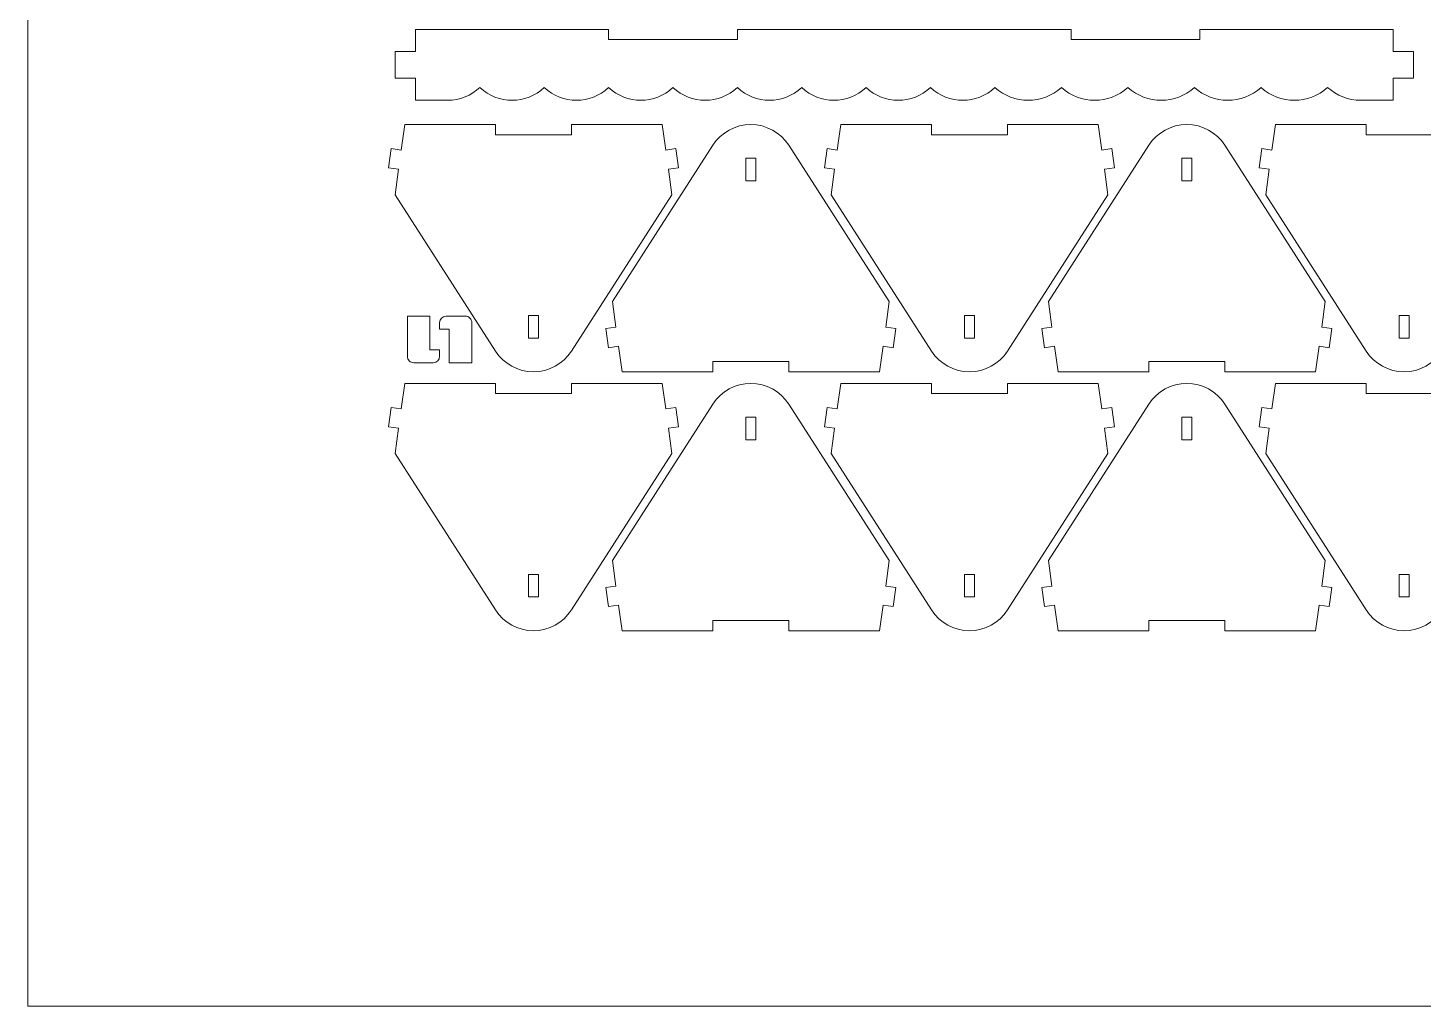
# Model space of a CAD drawing. Header units: millimetres. Extents: x -970 to 970, y -600 to 600.
# Drawn here: x -969.7 to -536.3, y -599.7 to -295.8 of the extents above; entities that cross this region are included whole.
import ezdxf

# ---------------------------------------------------------------- set-up
doc = ezdxf.new("R2010")
doc.units = ezdxf.units.MM
doc.header["$MEASUREMENT"] = 0
doc.layers.add('Camada 1', color=7, linetype='Continuous')

msp = doc.modelspace()

# ---------------------------------------------------------------- linework, layer by layer
at = {"layer": 'Camada 1', "color": 142, "lineweight": 20}
msp.add_lwpolyline([(-969.7314, -599.6855), (-51.9448, -599.6855), (-51.9448, 490.8211), (-969.7314, 490.8211), (-969.7314, -599.6855)], close=True, dxfattribs=at)
at = {"layer": 'Camada 1', "color": 250, "lineweight": 20}
msp.add_open_spline([(-749.3187, -296.2612), (-749.3187, -296.2612), (-749.3187, -299.4362), (-749.3187, -299.4362), (-749.3187, -299.4362), (-749.3187, -299.4362), (-789.3187, -299.4362), (-789.3187, -299.4362), (-789.3187, -299.4362), (-789.3187, -299.4362), (-789.3187, -296.2612), (-789.3187, -296.2612), (-789.3187, -296.2612), (-789.3187, -296.2612), (-849.3186, -296.2612), (-849.3186, -296.2612), (-849.3186, -296.2612), (-849.3186, -296.2612), (-849.3186, -303.1203), (-849.3186, -303.1203), (-849.3186, -303.1203), (-849.3186, -303.1203), (-855.6686, -303.1203), (-855.6686, -303.1203), (-855.6686, -303.1203), (-855.6686, -303.1203), (-855.6686, -311.4021), (-855.6686, -311.4021), (-855.6686, -311.4021), (-855.6686, -311.4021), (-849.3186, -311.4021), (-849.3186, -311.4021), (-849.3186, -311.4021), (-849.3186, -311.4021), (-849.3186, -318.2612), (-849.3186, -318.2612), (-849.3186, -318.2612), (-849.3186, -318.2612), (-839.3186, -318.2612), (-839.3186, -318.2612), (-839.3186, -318.2612), (-835.5953, -318.2612), (-832.0148, -316.829), (-829.3186, -314.2612), (-829.3186, -314.2612), (-823.7186, -319.5945), (-814.9186, -319.5945), (-809.3186, -314.2612), (-809.3186, -314.2612), (-803.7186, -319.5945), (-794.9187, -319.5945), (-789.3187, -314.2612), (-789.3187, -314.2612), (-783.7187, -319.5945), (-774.9187, -319.5945), (-769.3187, -314.2612), (-769.3187, -314.2612), (-763.7187, -319.5945), (-754.9187, -319.5945), (-749.3187, -314.2612), (-749.3187, -314.2612), (-743.7187, -319.5945), (-734.9187, -319.5945), (-729.3187, -314.2612), (-729.3187, -314.2612), (-723.7187, -319.5945), (-714.9187, -319.5945), (-709.3187, -314.2612), (-709.3187, -314.2612), (-703.7187, -319.5945), (-694.9188, -319.5945), (-689.3188, -314.2612), (-689.3188, -314.2612), (-683.7188, -319.5945), (-674.9188, -319.5945), (-669.3188, -314.2612), (-669.3188, -314.2612), (-663.4605, -319.5945), (-654.5061, -319.5945), (-648.6479, -314.2612), (-648.6479, -314.2612), (-642.7896, -319.5945), (-633.8352, -319.5945), (-627.977, -314.2612), (-627.977, -314.2612), (-622.1187, -319.5945), (-613.1643, -319.5945), (-607.3061, -314.2612), (-607.3061, -314.2612), (-601.4478, -319.5945), (-592.4935, -319.5945), (-586.6353, -314.2612), (-586.6353, -314.2612), (-580.777, -319.5945), (-571.8226, -319.5945), (-565.9644, -314.2612), (-565.9644, -314.2612), (-563.1374, -316.8349), (-559.4519, -318.2612), (-555.6289, -318.2612), (-555.6289, -318.2612), (-555.6289, -318.2612), (-545.6289, -318.2612), (-545.6289, -318.2612), (-545.6289, -318.2612), (-545.6289, -318.2612), (-545.6289, -311.4021), (-545.6289, -311.4021), (-545.6289, -311.4021), (-545.6289, -311.4021), (-539.2789, -311.4021), (-539.2789, -311.4021), (-539.2789, -311.4021), (-539.2789, -311.4021), (-539.2789, -303.1203), (-539.2789, -303.1203), (-539.2789, -303.1203), (-539.2789, -303.1203), (-545.6289, -303.1203), (-545.6289, -303.1203), (-545.6289, -303.1203), (-545.6289, -303.1203), (-545.6289, -296.2612), (-545.6289, -296.2612), (-545.6289, -296.2612), (-545.6289, -296.2612), (-605.6288, -296.2612), (-605.6288, -296.2612), (-605.6288, -296.2612), (-605.6288, -296.2612), (-605.6288, -299.4362), (-605.6288, -299.4362), (-605.6288, -299.4362), (-605.6288, -299.4362), (-645.6288, -299.4362), (-645.6288, -299.4362), (-645.6288, -299.4362), (-645.6288, -299.4362), (-645.6288, -296.2612), (-645.6288, -296.2612), (-645.6288, -296.2612), (-645.6288, -296.2612), (-749.3187, -296.2612), (-749.3187, -296.2612)], degree=3, knots=[0, 0, 0, 0, 0.02702703, 0.02702703, 0.02702703, 0.02702703, 0.05405405, 0.05405405, 0.05405405, 0.05405405, 0.08108108, 0.08108108, 0.08108108, 0.08108108, 0.10810811, 0.10810811, 0.10810811, 0.10810811, 0.13513514, 0.13513514, 0.13513514, 0.13513514, 0.16216216, 0.16216216, 0.16216216, 0.16216216, 0.18918919, 0.18918919, 0.18918919, 0.18918919, 0.21621622, 0.21621622, 0.21621622, 0.21621622, 0.24324324, 0.24324324, 0.24324324, 0.24324324, 0.27027027, 0.27027027, 0.27027027, 0.27027027, 0.2972973, 0.2972973, 0.2972973, 0.2972973, 0.32432432, 0.32432432, 0.32432432, 0.32432432, 0.35135135, 0.35135135, 0.35135135, 0.35135135, 0.37837838, 0.37837838, 0.37837838, 0.37837838, 0.40540541, 0.40540541, 0.40540541, 0.40540541, 0.43243243, 0.43243243, 0.43243243, 0.43243243, 0.45945946, 0.45945946, 0.45945946, 0.45945946, 0.48648649, 0.48648649, 0.48648649, 0.48648649, 0.51351351, 0.51351351, 0.51351351, 0.51351351, 0.54054054, 0.54054054, 0.54054054, 0.54054054, 0.56756757, 0.56756757, 0.56756757, 0.56756757, 0.59459459, 0.59459459, 0.59459459, 0.59459459, 0.62162162, 0.62162162, 0.62162162, 0.62162162, 0.64864865, 0.64864865, 0.64864865, 0.64864865, 0.67567568, 0.67567568, 0.67567568, 0.67567568, 0.7027027, 0.7027027, 0.7027027, 0.7027027, 0.72972973, 0.72972973, 0.72972973, 0.72972973, 0.75675676, 0.75675676, 0.75675676, 0.75675676, 0.78378378, 0.78378378, 0.78378378, 0.78378378, 0.81081081, 0.81081081, 0.81081081, 0.81081081, 0.83783784, 0.83783784, 0.83783784, 0.83783784, 0.86486486, 0.86486486, 0.86486486, 0.86486486, 0.89189189, 0.89189189, 0.89189189, 0.89189189, 0.91891892, 0.91891892, 0.91891892, 0.91891892, 0.94594595, 0.94594595, 0.94594595, 0.94594595, 1, 1, 1, 1], dxfattribs=at)
at = {"layer": 'Camada 1', "color": 250, "lineweight": 9}
for points, knots in [([(-800.89, -396.1952), (-800.89, -396.1952), (-769.6687, -347.5976), (-769.6687, -347.5976), (-769.6687, -347.5976), (-769.6687, -347.5976), (-770.7596, -339.6723), (-770.7596, -339.6723), (-770.7596, -339.6723), (-770.7596, -339.6723), (-767.6143, -339.2394), (-767.6143, -339.2394), (-767.6143, -339.2394), (-767.6143, -339.2394), (-768.4324, -333.2954), (-768.4324, -333.2954), (-768.4324, -333.2954), (-768.4324, -333.2954), (-771.5778, -333.7284), (-771.5778, -333.7284), (-771.5778, -333.7284), (-771.5778, -333.7284), (-772.6687, -325.8031), (-772.6687, -325.8031), (-772.6687, -325.8031), (-772.6687, -325.8031), (-800.89, -325.8031), (-800.89, -325.8031), (-800.89, -325.8031), (-800.89, -325.8031), (-800.89, -328.9781), (-800.89, -328.9781), (-800.89, -328.9781), (-800.89, -328.9781), (-824.4473, -328.9781), (-824.4473, -328.9781), (-824.4473, -328.9781), (-824.4473, -328.9781), (-824.4473, -325.8031), (-824.4473, -325.8031), (-824.4473, -325.8031), (-824.4473, -325.8031), (-852.6686, -325.8031), (-852.6686, -325.8031), (-852.6686, -325.8031), (-852.6686, -325.8031), (-853.7595, -333.7284), (-853.7595, -333.7284), (-853.7595, -333.7284), (-853.7595, -333.7284), (-856.9049, -333.2954), (-856.9049, -333.2954), (-856.9049, -333.2954), (-856.9049, -333.2954), (-857.723, -339.2394), (-857.723, -339.2394), (-857.723, -339.2394), (-857.723, -339.2394), (-854.5777, -339.6723), (-854.5777, -339.6723), (-854.5777, -339.6723), (-854.5777, -339.6723), (-855.6686, -347.5976), (-855.6686, -347.5976), (-855.6686, -347.5976), (-855.6686, -347.5976), (-824.4473, -396.1952), (-824.4473, -396.1952), (-824.4473, -396.1952), (-821.8717, -400.2042), (-817.4338, -402.628), (-812.6686, -402.628), (-812.6686, -402.628), (-807.9036, -402.628), (-803.4657, -400.2043), (-800.89, -396.1952)], [0, 0, 0, 0, 0.05, 0.05, 0.05, 0.05, 0.1, 0.1, 0.1, 0.1, 0.15, 0.15, 0.15, 0.15, 0.2, 0.2, 0.2, 0.2, 0.25, 0.25, 0.25, 0.25, 0.3, 0.3, 0.3, 0.3, 0.35, 0.35, 0.35, 0.35, 0.4, 0.4, 0.4, 0.4, 0.45, 0.45, 0.45, 0.45, 0.5, 0.5, 0.5, 0.5, 0.55, 0.55, 0.55, 0.55, 0.6, 0.6, 0.6, 0.6, 0.65, 0.65, 0.65, 0.65, 0.7, 0.7, 0.7, 0.7, 0.75, 0.75, 0.75, 0.75, 0.8, 0.8, 0.8, 0.8, 0.85, 0.85, 0.85, 0.85, 0.9, 0.9, 0.9, 0.9, 1, 1, 1, 1]), ([(-733.3733, -332.2359), (-733.3733, -332.2359), (-702.152, -380.8335), (-702.152, -380.8335), (-702.152, -380.8335), (-702.152, -380.8335), (-703.2429, -388.7588), (-703.2429, -388.7588), (-703.2429, -388.7588), (-703.2429, -388.7588), (-700.0976, -389.1917), (-700.0976, -389.1917), (-700.0976, -389.1917), (-700.0976, -389.1917), (-700.9157, -395.1357), (-700.9157, -395.1357), (-700.9157, -395.1357), (-700.9157, -395.1357), (-704.0611, -394.7027), (-704.0611, -394.7027), (-704.0611, -394.7027), (-704.0611, -394.7027), (-705.152, -402.628), (-705.152, -402.628), (-705.152, -402.628), (-705.152, -402.628), (-733.3733, -402.628), (-733.3733, -402.628), (-733.3733, -402.628), (-733.3733, -402.628), (-733.3733, -399.453), (-733.3733, -399.453), (-733.3733, -399.453), (-733.3733, -399.453), (-756.9306, -399.453), (-756.9306, -399.453), (-756.9306, -399.453), (-756.9306, -399.453), (-756.9306, -402.628), (-756.9306, -402.628), (-756.9306, -402.628), (-756.9306, -402.628), (-785.1519, -402.628), (-785.1519, -402.628), (-785.1519, -402.628), (-785.1519, -402.628), (-786.2428, -394.7027), (-786.2428, -394.7027), (-786.2428, -394.7027), (-786.2428, -394.7027), (-789.3882, -395.1357), (-789.3882, -395.1357), (-789.3882, -395.1357), (-789.3882, -395.1357), (-790.2063, -389.1917), (-790.2063, -389.1917), (-790.2063, -389.1917), (-790.2063, -389.1917), (-787.061, -388.7588), (-787.061, -388.7588), (-787.061, -388.7588), (-787.061, -388.7588), (-788.1519, -380.8335), (-788.1519, -380.8335), (-788.1519, -380.8335), (-788.1519, -380.8335), (-756.9306, -332.2359), (-756.9306, -332.2359), (-756.9306, -332.2359), (-754.355, -328.2269), (-749.9171, -325.8031), (-745.1519, -325.8031), (-745.1519, -325.8031), (-740.3869, -325.8031), (-735.949, -328.2268), (-733.3733, -332.2359)], [0, 0, 0, 0, 0.05, 0.05, 0.05, 0.05, 0.1, 0.1, 0.1, 0.1, 0.15, 0.15, 0.15, 0.15, 0.2, 0.2, 0.2, 0.2, 0.25, 0.25, 0.25, 0.25, 0.3, 0.3, 0.3, 0.3, 0.35, 0.35, 0.35, 0.35, 0.4, 0.4, 0.4, 0.4, 0.45, 0.45, 0.45, 0.45, 0.5, 0.5, 0.5, 0.5, 0.55, 0.55, 0.55, 0.55, 0.6, 0.6, 0.6, 0.6, 0.65, 0.65, 0.65, 0.65, 0.7, 0.7, 0.7, 0.7, 0.75, 0.75, 0.75, 0.75, 0.8, 0.8, 0.8, 0.8, 0.85, 0.85, 0.85, 0.85, 0.9, 0.9, 0.9, 0.9, 1, 1, 1, 1]), ([(-665.4233, -396.1952), (-665.4233, -396.1952), (-634.202, -347.5976), (-634.202, -347.5976), (-634.202, -347.5976), (-634.202, -347.5976), (-635.2929, -339.6723), (-635.2929, -339.6723), (-635.2929, -339.6723), (-635.2929, -339.6723), (-632.1476, -339.2394), (-632.1476, -339.2394), (-632.1476, -339.2394), (-632.1476, -339.2394), (-632.9657, -333.2954), (-632.9657, -333.2954), (-632.9657, -333.2954), (-632.9657, -333.2954), (-636.1111, -333.7284), (-636.1111, -333.7284), (-636.1111, -333.7284), (-636.1111, -333.7284), (-637.202, -325.8031), (-637.202, -325.8031), (-637.202, -325.8031), (-637.202, -325.8031), (-665.4233, -325.8031), (-665.4233, -325.8031), (-665.4233, -325.8031), (-665.4233, -325.8031), (-665.4233, -328.9781), (-665.4233, -328.9781), (-665.4233, -328.9781), (-665.4233, -328.9781), (-688.9806, -328.9781), (-688.9806, -328.9781), (-688.9806, -328.9781), (-688.9806, -328.9781), (-688.9806, -325.8031), (-688.9806, -325.8031), (-688.9806, -325.8031), (-688.9806, -325.8031), (-717.2019, -325.8031), (-717.2019, -325.8031), (-717.2019, -325.8031), (-717.2019, -325.8031), (-718.2928, -333.7284), (-718.2928, -333.7284), (-718.2928, -333.7284), (-718.2928, -333.7284), (-721.4382, -333.2954), (-721.4382, -333.2954), (-721.4382, -333.2954), (-721.4382, -333.2954), (-722.2563, -339.2394), (-722.2563, -339.2394), (-722.2563, -339.2394), (-722.2563, -339.2394), (-719.111, -339.6723), (-719.111, -339.6723), (-719.111, -339.6723), (-719.111, -339.6723), (-720.2019, -347.5976), (-720.2019, -347.5976), (-720.2019, -347.5976), (-720.2019, -347.5976), (-688.9806, -396.1952), (-688.9806, -396.1952), (-688.9806, -396.1952), (-686.405, -400.2042), (-681.9671, -402.628), (-677.2019, -402.628), (-677.2019, -402.628), (-672.4369, -402.628), (-667.999, -400.2043), (-665.4233, -396.1952)], [0, 0, 0, 0, 0.05, 0.05, 0.05, 0.05, 0.1, 0.1, 0.1, 0.1, 0.15, 0.15, 0.15, 0.15, 0.2, 0.2, 0.2, 0.2, 0.25, 0.25, 0.25, 0.25, 0.3, 0.3, 0.3, 0.3, 0.35, 0.35, 0.35, 0.35, 0.4, 0.4, 0.4, 0.4, 0.45, 0.45, 0.45, 0.45, 0.5, 0.5, 0.5, 0.5, 0.55, 0.55, 0.55, 0.55, 0.6, 0.6, 0.6, 0.6, 0.65, 0.65, 0.65, 0.65, 0.7, 0.7, 0.7, 0.7, 0.75, 0.75, 0.75, 0.75, 0.8, 0.8, 0.8, 0.8, 0.85, 0.85, 0.85, 0.85, 0.9, 0.9, 0.9, 0.9, 1, 1, 1, 1]), ([(-597.9066, -332.2359), (-597.9066, -332.2359), (-566.6853, -380.8335), (-566.6853, -380.8335), (-566.6853, -380.8335), (-566.6853, -380.8335), (-567.7762, -388.7588), (-567.7762, -388.7588), (-567.7762, -388.7588), (-567.7762, -388.7588), (-564.6309, -389.1917), (-564.6309, -389.1917), (-564.6309, -389.1917), (-564.6309, -389.1917), (-565.449, -395.1357), (-565.449, -395.1357), (-565.449, -395.1357), (-565.449, -395.1357), (-568.5944, -394.7027), (-568.5944, -394.7027), (-568.5944, -394.7027), (-568.5944, -394.7027), (-569.6853, -402.628), (-569.6853, -402.628), (-569.6853, -402.628), (-569.6853, -402.628), (-597.9066, -402.628), (-597.9066, -402.628), (-597.9066, -402.628), (-597.9066, -402.628), (-597.9066, -399.453), (-597.9066, -399.453), (-597.9066, -399.453), (-597.9066, -399.453), (-621.4639, -399.453), (-621.4639, -399.453), (-621.4639, -399.453), (-621.4639, -399.453), (-621.4639, -402.628), (-621.4639, -402.628), (-621.4639, -402.628), (-621.4639, -402.628), (-649.6852, -402.628), (-649.6852, -402.628), (-649.6852, -402.628), (-649.6852, -402.628), (-650.7761, -394.7027), (-650.7761, -394.7027), (-650.7761, -394.7027), (-650.7761, -394.7027), (-653.9215, -395.1357), (-653.9215, -395.1357), (-653.9215, -395.1357), (-653.9215, -395.1357), (-654.7396, -389.1917), (-654.7396, -389.1917), (-654.7396, -389.1917), (-654.7396, -389.1917), (-651.5943, -388.7588), (-651.5943, -388.7588), (-651.5943, -388.7588), (-651.5943, -388.7588), (-652.6852, -380.8335), (-652.6852, -380.8335), (-652.6852, -380.8335), (-652.6852, -380.8335), (-621.4639, -332.2359), (-621.4639, -332.2359), (-621.4639, -332.2359), (-618.8883, -328.2269), (-614.4504, -325.8031), (-609.6852, -325.8031), (-609.6852, -325.8031), (-604.9202, -325.8031), (-600.4823, -328.2268), (-597.9066, -332.2359)], [0, 0, 0, 0, 0.05, 0.05, 0.05, 0.05, 0.1, 0.1, 0.1, 0.1, 0.15, 0.15, 0.15, 0.15, 0.2, 0.2, 0.2, 0.2, 0.25, 0.25, 0.25, 0.25, 0.3, 0.3, 0.3, 0.3, 0.35, 0.35, 0.35, 0.35, 0.4, 0.4, 0.4, 0.4, 0.45, 0.45, 0.45, 0.45, 0.5, 0.5, 0.5, 0.5, 0.55, 0.55, 0.55, 0.55, 0.6, 0.6, 0.6, 0.6, 0.65, 0.65, 0.65, 0.65, 0.7, 0.7, 0.7, 0.7, 0.75, 0.75, 0.75, 0.75, 0.8, 0.8, 0.8, 0.8, 0.85, 0.85, 0.85, 0.85, 0.9, 0.9, 0.9, 0.9, 1, 1, 1, 1]), ([(-530.38, -396.1952), (-530.38, -396.1952), (-499.1587, -347.5976), (-499.1587, -347.5976), (-499.1587, -347.5976), (-499.1587, -347.5976), (-500.2496, -339.6723), (-500.2496, -339.6723), (-500.2496, -339.6723), (-500.2496, -339.6723), (-497.1043, -339.2394), (-497.1043, -339.2394), (-497.1043, -339.2394), (-497.1043, -339.2394), (-497.9224, -333.2954), (-497.9224, -333.2954), (-497.9224, -333.2954), (-497.9224, -333.2954), (-501.0678, -333.7284), (-501.0678, -333.7284), (-501.0678, -333.7284), (-501.0678, -333.7284), (-502.1587, -325.8031), (-502.1587, -325.8031), (-502.1587, -325.8031), (-502.1587, -325.8031), (-530.38, -325.8031), (-530.38, -325.8031), (-530.38, -325.8031), (-530.38, -325.8031), (-530.38, -328.9781), (-530.38, -328.9781), (-530.38, -328.9781), (-530.38, -328.9781), (-553.9373, -328.9781), (-553.9373, -328.9781), (-553.9373, -328.9781), (-553.9373, -328.9781), (-553.9373, -325.8031), (-553.9373, -325.8031), (-553.9373, -325.8031), (-553.9373, -325.8031), (-582.1586, -325.8031), (-582.1586, -325.8031), (-582.1586, -325.8031), (-582.1586, -325.8031), (-583.2495, -333.7284), (-583.2495, -333.7284), (-583.2495, -333.7284), (-583.2495, -333.7284), (-586.3949, -333.2954), (-586.3949, -333.2954), (-586.3949, -333.2954), (-586.3949, -333.2954), (-587.213, -339.2394), (-587.213, -339.2394), (-587.213, -339.2394), (-587.213, -339.2394), (-584.0677, -339.6723), (-584.0677, -339.6723), (-584.0677, -339.6723), (-584.0677, -339.6723), (-585.1586, -347.5976), (-585.1586, -347.5976), (-585.1586, -347.5976), (-585.1586, -347.5976), (-553.9373, -396.1952), (-553.9373, -396.1952), (-553.9373, -396.1952), (-551.3617, -400.2042), (-546.9238, -402.628), (-542.1586, -402.628), (-542.1586, -402.628), (-537.3936, -402.628), (-532.9557, -400.2043), (-530.38, -396.1952)], [0, 0, 0, 0, 0.05, 0.05, 0.05, 0.05, 0.1, 0.1, 0.1, 0.1, 0.15, 0.15, 0.15, 0.15, 0.2, 0.2, 0.2, 0.2, 0.25, 0.25, 0.25, 0.25, 0.3, 0.3, 0.3, 0.3, 0.35, 0.35, 0.35, 0.35, 0.4, 0.4, 0.4, 0.4, 0.45, 0.45, 0.45, 0.45, 0.5, 0.5, 0.5, 0.5, 0.55, 0.55, 0.55, 0.55, 0.6, 0.6, 0.6, 0.6, 0.65, 0.65, 0.65, 0.65, 0.7, 0.7, 0.7, 0.7, 0.75, 0.75, 0.75, 0.75, 0.8, 0.8, 0.8, 0.8, 0.85, 0.85, 0.85, 0.85, 0.9, 0.9, 0.9, 0.9, 1, 1, 1, 1]), ([(-746.7394, -343.3031), (-746.7394, -343.3031), (-743.5644, -343.3031), (-743.5644, -343.3031), (-743.5644, -343.3031), (-743.5644, -343.3031), (-743.5644, -336.3031), (-743.5644, -336.3031), (-743.5644, -336.3031), (-743.5644, -336.3031), (-746.7394, -336.3031), (-746.7394, -336.3031), (-746.7394, -336.3031), (-746.7394, -336.3031), (-746.7394, -343.3031), (-746.7394, -343.3031)], [0, 0, 0, 0, 0.2, 0.2, 0.2, 0.2, 0.4, 0.4, 0.4, 0.4, 0.6, 0.6, 0.6, 0.6, 1, 1, 1, 1]), ([(-611.2727, -343.3031), (-611.2727, -343.3031), (-608.0977, -343.3031), (-608.0977, -343.3031), (-608.0977, -343.3031), (-608.0977, -343.3031), (-608.0977, -336.3031), (-608.0977, -336.3031), (-608.0977, -336.3031), (-608.0977, -336.3031), (-611.2727, -336.3031), (-611.2727, -336.3031), (-611.2727, -336.3031), (-611.2727, -336.3031), (-611.2727, -343.3031), (-611.2727, -343.3031)], [0, 0, 0, 0, 0.2, 0.2, 0.2, 0.2, 0.4, 0.4, 0.4, 0.4, 0.6, 0.6, 0.6, 0.6, 1, 1, 1, 1]), ([(-851.8174, -385.342), (-851.8174, -385.342), (-851.8174, -397.817), (-851.8174, -397.817), (-851.8174, -397.817), (-851.8174, -398.3474), (-851.6067, -398.8561), (-851.2316, -399.2312), (-851.2316, -399.2312), (-850.8565, -399.6063), (-850.3478, -399.817), (-849.8174, -399.817), (-849.8174, -399.817), (-849.8174, -399.817), (-843.8174, -399.817), (-843.8174, -399.817), (-843.8174, -399.817), (-842.7128, -399.817), (-841.8174, -398.9216), (-841.8174, -397.817), (-841.8174, -397.817), (-841.8174, -397.817), (-841.8174, -395.817), (-841.8174, -395.817), (-841.8174, -395.817), (-841.8174, -395.817), (-844.8174, -395.817), (-844.8174, -395.817), (-844.8174, -395.817), (-844.8174, -395.817), (-844.8174, -385.342), (-844.8174, -385.342), (-844.8174, -385.342), (-844.8174, -385.342), (-851.8174, -385.342), (-851.8174, -385.342)], [0, 0, 0, 0, 0.1, 0.1, 0.1, 0.1, 0.2, 0.2, 0.2, 0.2, 0.3, 0.3, 0.3, 0.3, 0.4, 0.4, 0.4, 0.4, 0.5, 0.5, 0.5, 0.5, 0.6, 0.6, 0.6, 0.6, 0.7, 0.7, 0.7, 0.7, 0.8, 0.8, 0.8, 0.8, 1, 1, 1, 1]), ([(-831.8174, -399.817), (-831.8174, -399.817), (-831.8174, -387.342), (-831.8174, -387.342), (-831.8174, -387.342), (-831.8174, -386.8116), (-832.0281, -386.3029), (-832.4032, -385.9278), (-832.4032, -385.9278), (-832.7783, -385.5527), (-833.287, -385.342), (-833.8174, -385.342), (-833.8174, -385.342), (-833.8174, -385.342), (-839.8174, -385.342), (-839.8174, -385.342), (-839.8174, -385.342), (-840.922, -385.342), (-841.8174, -386.2374), (-841.8174, -387.342), (-841.8174, -387.342), (-841.8174, -387.342), (-841.8174, -389.342), (-841.8174, -389.342), (-841.8174, -389.342), (-841.8174, -389.342), (-838.8174, -389.342), (-838.8174, -389.342), (-838.8174, -389.342), (-838.8174, -389.342), (-838.8174, -399.817), (-838.8174, -399.817), (-838.8174, -399.817), (-838.8174, -399.817), (-831.8174, -399.817), (-831.8174, -399.817)], [0, 0, 0, 0, 0.1, 0.1, 0.1, 0.1, 0.2, 0.2, 0.2, 0.2, 0.3, 0.3, 0.3, 0.3, 0.4, 0.4, 0.4, 0.4, 0.5, 0.5, 0.5, 0.5, 0.6, 0.6, 0.6, 0.6, 0.7, 0.7, 0.7, 0.7, 0.8, 0.8, 0.8, 0.8, 1, 1, 1, 1]), ([(-814.2561, -385.128), (-814.2561, -385.128), (-811.0811, -385.128), (-811.0811, -385.128), (-811.0811, -385.128), (-811.0811, -385.128), (-811.0811, -392.128), (-811.0811, -392.128), (-811.0811, -392.128), (-811.0811, -392.128), (-814.2561, -392.128), (-814.2561, -392.128), (-814.2561, -392.128), (-814.2561, -392.128), (-814.2561, -385.128), (-814.2561, -385.128)], [0, 0, 0, 0, 0.2, 0.2, 0.2, 0.2, 0.4, 0.4, 0.4, 0.4, 0.6, 0.6, 0.6, 0.6, 1, 1, 1, 1]), ([(-678.7894, -385.128), (-678.7894, -385.128), (-675.6144, -385.128), (-675.6144, -385.128), (-675.6144, -385.128), (-675.6144, -385.128), (-675.6144, -392.128), (-675.6144, -392.128), (-675.6144, -392.128), (-675.6144, -392.128), (-678.7894, -392.128), (-678.7894, -392.128), (-678.7894, -392.128), (-678.7894, -392.128), (-678.7894, -385.128), (-678.7894, -385.128)], [0, 0, 0, 0, 0.2, 0.2, 0.2, 0.2, 0.4, 0.4, 0.4, 0.4, 0.6, 0.6, 0.6, 0.6, 1, 1, 1, 1]), ([(-543.7461, -385.128), (-543.7461, -385.128), (-540.5711, -385.128), (-540.5711, -385.128), (-540.5711, -385.128), (-540.5711, -385.128), (-540.5711, -392.128), (-540.5711, -392.128), (-540.5711, -392.128), (-540.5711, -392.128), (-543.7461, -392.128), (-543.7461, -392.128), (-543.7461, -392.128), (-543.7461, -392.128), (-543.7461, -385.128), (-543.7461, -385.128)], [0, 0, 0, 0, 0.2, 0.2, 0.2, 0.2, 0.4, 0.4, 0.4, 0.4, 0.6, 0.6, 0.6, 0.6, 1, 1, 1, 1]), ([(-800.89, -476.6285), (-800.89, -476.6285), (-769.6687, -428.0309), (-769.6687, -428.0309), (-769.6687, -428.0309), (-769.6687, -428.0309), (-770.7596, -420.1056), (-770.7596, -420.1056), (-770.7596, -420.1056), (-770.7596, -420.1056), (-767.6143, -419.6727), (-767.6143, -419.6727), (-767.6143, -419.6727), (-767.6143, -419.6727), (-768.4324, -413.7287), (-768.4324, -413.7287), (-768.4324, -413.7287), (-768.4324, -413.7287), (-771.5778, -414.1617), (-771.5778, -414.1617), (-771.5778, -414.1617), (-771.5778, -414.1617), (-772.6687, -406.2364), (-772.6687, -406.2364), (-772.6687, -406.2364), (-772.6687, -406.2364), (-800.89, -406.2364), (-800.89, -406.2364), (-800.89, -406.2364), (-800.89, -406.2364), (-800.89, -409.4114), (-800.89, -409.4114), (-800.89, -409.4114), (-800.89, -409.4114), (-824.4473, -409.4114), (-824.4473, -409.4114), (-824.4473, -409.4114), (-824.4473, -409.4114), (-824.4473, -406.2364), (-824.4473, -406.2364), (-824.4473, -406.2364), (-824.4473, -406.2364), (-852.6686, -406.2364), (-852.6686, -406.2364), (-852.6686, -406.2364), (-852.6686, -406.2364), (-853.7595, -414.1617), (-853.7595, -414.1617), (-853.7595, -414.1617), (-853.7595, -414.1617), (-856.9049, -413.7287), (-856.9049, -413.7287), (-856.9049, -413.7287), (-856.9049, -413.7287), (-857.723, -419.6727), (-857.723, -419.6727), (-857.723, -419.6727), (-857.723, -419.6727), (-854.5777, -420.1056), (-854.5777, -420.1056), (-854.5777, -420.1056), (-854.5777, -420.1056), (-855.6686, -428.0309), (-855.6686, -428.0309), (-855.6686, -428.0309), (-855.6686, -428.0309), (-824.4473, -476.6285), (-824.4473, -476.6285), (-824.4473, -476.6285), (-821.8717, -480.6375), (-817.4338, -483.0613), (-812.6686, -483.0613), (-812.6686, -483.0613), (-807.9036, -483.0613), (-803.4657, -480.6376), (-800.89, -476.6285)], [0, 0, 0, 0, 0.05, 0.05, 0.05, 0.05, 0.1, 0.1, 0.1, 0.1, 0.15, 0.15, 0.15, 0.15, 0.2, 0.2, 0.2, 0.2, 0.25, 0.25, 0.25, 0.25, 0.3, 0.3, 0.3, 0.3, 0.35, 0.35, 0.35, 0.35, 0.4, 0.4, 0.4, 0.4, 0.45, 0.45, 0.45, 0.45, 0.5, 0.5, 0.5, 0.5, 0.55, 0.55, 0.55, 0.55, 0.6, 0.6, 0.6, 0.6, 0.65, 0.65, 0.65, 0.65, 0.7, 0.7, 0.7, 0.7, 0.75, 0.75, 0.75, 0.75, 0.8, 0.8, 0.8, 0.8, 0.85, 0.85, 0.85, 0.85, 0.9, 0.9, 0.9, 0.9, 1, 1, 1, 1]), ([(-733.3733, -412.6692), (-733.3733, -412.6692), (-702.152, -461.2668), (-702.152, -461.2668), (-702.152, -461.2668), (-702.152, -461.2668), (-703.2429, -469.1921), (-703.2429, -469.1921), (-703.2429, -469.1921), (-703.2429, -469.1921), (-700.0976, -469.625), (-700.0976, -469.625), (-700.0976, -469.625), (-700.0976, -469.625), (-700.9157, -475.569), (-700.9157, -475.569), (-700.9157, -475.569), (-700.9157, -475.569), (-704.0611, -475.136), (-704.0611, -475.136), (-704.0611, -475.136), (-704.0611, -475.136), (-705.152, -483.0613), (-705.152, -483.0613), (-705.152, -483.0613), (-705.152, -483.0613), (-733.3733, -483.0613), (-733.3733, -483.0613), (-733.3733, -483.0613), (-733.3733, -483.0613), (-733.3733, -479.8863), (-733.3733, -479.8863), (-733.3733, -479.8863), (-733.3733, -479.8863), (-756.9306, -479.8863), (-756.9306, -479.8863), (-756.9306, -479.8863), (-756.9306, -479.8863), (-756.9306, -483.0613), (-756.9306, -483.0613), (-756.9306, -483.0613), (-756.9306, -483.0613), (-785.1519, -483.0613), (-785.1519, -483.0613), (-785.1519, -483.0613), (-785.1519, -483.0613), (-786.2428, -475.136), (-786.2428, -475.136), (-786.2428, -475.136), (-786.2428, -475.136), (-789.3882, -475.569), (-789.3882, -475.569), (-789.3882, -475.569), (-789.3882, -475.569), (-790.2063, -469.625), (-790.2063, -469.625), (-790.2063, -469.625), (-790.2063, -469.625), (-787.061, -469.1921), (-787.061, -469.1921), (-787.061, -469.1921), (-787.061, -469.1921), (-788.1519, -461.2668), (-788.1519, -461.2668), (-788.1519, -461.2668), (-788.1519, -461.2668), (-756.9306, -412.6692), (-756.9306, -412.6692), (-756.9306, -412.6692), (-754.355, -408.6602), (-749.9171, -406.2364), (-745.1519, -406.2364), (-745.1519, -406.2364), (-740.3869, -406.2364), (-735.949, -408.6601), (-733.3733, -412.6692)], [0, 0, 0, 0, 0.05, 0.05, 0.05, 0.05, 0.1, 0.1, 0.1, 0.1, 0.15, 0.15, 0.15, 0.15, 0.2, 0.2, 0.2, 0.2, 0.25, 0.25, 0.25, 0.25, 0.3, 0.3, 0.3, 0.3, 0.35, 0.35, 0.35, 0.35, 0.4, 0.4, 0.4, 0.4, 0.45, 0.45, 0.45, 0.45, 0.5, 0.5, 0.5, 0.5, 0.55, 0.55, 0.55, 0.55, 0.6, 0.6, 0.6, 0.6, 0.65, 0.65, 0.65, 0.65, 0.7, 0.7, 0.7, 0.7, 0.75, 0.75, 0.75, 0.75, 0.8, 0.8, 0.8, 0.8, 0.85, 0.85, 0.85, 0.85, 0.9, 0.9, 0.9, 0.9, 1, 1, 1, 1]), ([(-665.4233, -476.6285), (-665.4233, -476.6285), (-634.202, -428.0309), (-634.202, -428.0309), (-634.202, -428.0309), (-634.202, -428.0309), (-635.2929, -420.1056), (-635.2929, -420.1056), (-635.2929, -420.1056), (-635.2929, -420.1056), (-632.1476, -419.6727), (-632.1476, -419.6727), (-632.1476, -419.6727), (-632.1476, -419.6727), (-632.9657, -413.7287), (-632.9657, -413.7287), (-632.9657, -413.7287), (-632.9657, -413.7287), (-636.1111, -414.1617), (-636.1111, -414.1617), (-636.1111, -414.1617), (-636.1111, -414.1617), (-637.202, -406.2364), (-637.202, -406.2364), (-637.202, -406.2364), (-637.202, -406.2364), (-665.4233, -406.2364), (-665.4233, -406.2364), (-665.4233, -406.2364), (-665.4233, -406.2364), (-665.4233, -409.4114), (-665.4233, -409.4114), (-665.4233, -409.4114), (-665.4233, -409.4114), (-688.9806, -409.4114), (-688.9806, -409.4114), (-688.9806, -409.4114), (-688.9806, -409.4114), (-688.9806, -406.2364), (-688.9806, -406.2364), (-688.9806, -406.2364), (-688.9806, -406.2364), (-717.2019, -406.2364), (-717.2019, -406.2364), (-717.2019, -406.2364), (-717.2019, -406.2364), (-718.2928, -414.1617), (-718.2928, -414.1617), (-718.2928, -414.1617), (-718.2928, -414.1617), (-721.4382, -413.7287), (-721.4382, -413.7287), (-721.4382, -413.7287), (-721.4382, -413.7287), (-722.2563, -419.6727), (-722.2563, -419.6727), (-722.2563, -419.6727), (-722.2563, -419.6727), (-719.111, -420.1056), (-719.111, -420.1056), (-719.111, -420.1056), (-719.111, -420.1056), (-720.2019, -428.0309), (-720.2019, -428.0309), (-720.2019, -428.0309), (-720.2019, -428.0309), (-688.9806, -476.6285), (-688.9806, -476.6285), (-688.9806, -476.6285), (-686.405, -480.6375), (-681.9671, -483.0613), (-677.2019, -483.0613), (-677.2019, -483.0613), (-672.4369, -483.0613), (-667.999, -480.6376), (-665.4233, -476.6285)], [0, 0, 0, 0, 0.05, 0.05, 0.05, 0.05, 0.1, 0.1, 0.1, 0.1, 0.15, 0.15, 0.15, 0.15, 0.2, 0.2, 0.2, 0.2, 0.25, 0.25, 0.25, 0.25, 0.3, 0.3, 0.3, 0.3, 0.35, 0.35, 0.35, 0.35, 0.4, 0.4, 0.4, 0.4, 0.45, 0.45, 0.45, 0.45, 0.5, 0.5, 0.5, 0.5, 0.55, 0.55, 0.55, 0.55, 0.6, 0.6, 0.6, 0.6, 0.65, 0.65, 0.65, 0.65, 0.7, 0.7, 0.7, 0.7, 0.75, 0.75, 0.75, 0.75, 0.8, 0.8, 0.8, 0.8, 0.85, 0.85, 0.85, 0.85, 0.9, 0.9, 0.9, 0.9, 1, 1, 1, 1]), ([(-597.9066, -412.6692), (-597.9066, -412.6692), (-566.6853, -461.2668), (-566.6853, -461.2668), (-566.6853, -461.2668), (-566.6853, -461.2668), (-567.7762, -469.1921), (-567.7762, -469.1921), (-567.7762, -469.1921), (-567.7762, -469.1921), (-564.6309, -469.625), (-564.6309, -469.625), (-564.6309, -469.625), (-564.6309, -469.625), (-565.449, -475.569), (-565.449, -475.569), (-565.449, -475.569), (-565.449, -475.569), (-568.5944, -475.136), (-568.5944, -475.136), (-568.5944, -475.136), (-568.5944, -475.136), (-569.6853, -483.0613), (-569.6853, -483.0613), (-569.6853, -483.0613), (-569.6853, -483.0613), (-597.9066, -483.0613), (-597.9066, -483.0613), (-597.9066, -483.0613), (-597.9066, -483.0613), (-597.9066, -479.8863), (-597.9066, -479.8863), (-597.9066, -479.8863), (-597.9066, -479.8863), (-621.4639, -479.8863), (-621.4639, -479.8863), (-621.4639, -479.8863), (-621.4639, -479.8863), (-621.4639, -483.0613), (-621.4639, -483.0613), (-621.4639, -483.0613), (-621.4639, -483.0613), (-649.6852, -483.0613), (-649.6852, -483.0613), (-649.6852, -483.0613), (-649.6852, -483.0613), (-650.7761, -475.136), (-650.7761, -475.136), (-650.7761, -475.136), (-650.7761, -475.136), (-653.9215, -475.569), (-653.9215, -475.569), (-653.9215, -475.569), (-653.9215, -475.569), (-654.7396, -469.625), (-654.7396, -469.625), (-654.7396, -469.625), (-654.7396, -469.625), (-651.5943, -469.1921), (-651.5943, -469.1921), (-651.5943, -469.1921), (-651.5943, -469.1921), (-652.6852, -461.2668), (-652.6852, -461.2668), (-652.6852, -461.2668), (-652.6852, -461.2668), (-621.4639, -412.6692), (-621.4639, -412.6692), (-621.4639, -412.6692), (-618.8883, -408.6602), (-614.4504, -406.2364), (-609.6852, -406.2364), (-609.6852, -406.2364), (-604.9202, -406.2364), (-600.4823, -408.6601), (-597.9066, -412.6692)], [0, 0, 0, 0, 0.05, 0.05, 0.05, 0.05, 0.1, 0.1, 0.1, 0.1, 0.15, 0.15, 0.15, 0.15, 0.2, 0.2, 0.2, 0.2, 0.25, 0.25, 0.25, 0.25, 0.3, 0.3, 0.3, 0.3, 0.35, 0.35, 0.35, 0.35, 0.4, 0.4, 0.4, 0.4, 0.45, 0.45, 0.45, 0.45, 0.5, 0.5, 0.5, 0.5, 0.55, 0.55, 0.55, 0.55, 0.6, 0.6, 0.6, 0.6, 0.65, 0.65, 0.65, 0.65, 0.7, 0.7, 0.7, 0.7, 0.75, 0.75, 0.75, 0.75, 0.8, 0.8, 0.8, 0.8, 0.85, 0.85, 0.85, 0.85, 0.9, 0.9, 0.9, 0.9, 1, 1, 1, 1]), ([(-530.38, -476.6285), (-530.38, -476.6285), (-499.1587, -428.0309), (-499.1587, -428.0309), (-499.1587, -428.0309), (-499.1587, -428.0309), (-500.2496, -420.1056), (-500.2496, -420.1056), (-500.2496, -420.1056), (-500.2496, -420.1056), (-497.1043, -419.6727), (-497.1043, -419.6727), (-497.1043, -419.6727), (-497.1043, -419.6727), (-497.9224, -413.7287), (-497.9224, -413.7287), (-497.9224, -413.7287), (-497.9224, -413.7287), (-501.0678, -414.1617), (-501.0678, -414.1617), (-501.0678, -414.1617), (-501.0678, -414.1617), (-502.1587, -406.2364), (-502.1587, -406.2364), (-502.1587, -406.2364), (-502.1587, -406.2364), (-530.38, -406.2364), (-530.38, -406.2364), (-530.38, -406.2364), (-530.38, -406.2364), (-530.38, -409.4114), (-530.38, -409.4114), (-530.38, -409.4114), (-530.38, -409.4114), (-553.9373, -409.4114), (-553.9373, -409.4114), (-553.9373, -409.4114), (-553.9373, -409.4114), (-553.9373, -406.2364), (-553.9373, -406.2364), (-553.9373, -406.2364), (-553.9373, -406.2364), (-582.1586, -406.2364), (-582.1586, -406.2364), (-582.1586, -406.2364), (-582.1586, -406.2364), (-583.2495, -414.1617), (-583.2495, -414.1617), (-583.2495, -414.1617), (-583.2495, -414.1617), (-586.3949, -413.7287), (-586.3949, -413.7287), (-586.3949, -413.7287), (-586.3949, -413.7287), (-587.213, -419.6727), (-587.213, -419.6727), (-587.213, -419.6727), (-587.213, -419.6727), (-584.0677, -420.1056), (-584.0677, -420.1056), (-584.0677, -420.1056), (-584.0677, -420.1056), (-585.1586, -428.0309), (-585.1586, -428.0309), (-585.1586, -428.0309), (-585.1586, -428.0309), (-553.9373, -476.6285), (-553.9373, -476.6285), (-553.9373, -476.6285), (-551.3617, -480.6375), (-546.9238, -483.0613), (-542.1586, -483.0613), (-542.1586, -483.0613), (-537.3936, -483.0613), (-532.9557, -480.6376), (-530.38, -476.6285)], [0, 0, 0, 0, 0.05, 0.05, 0.05, 0.05, 0.1, 0.1, 0.1, 0.1, 0.15, 0.15, 0.15, 0.15, 0.2, 0.2, 0.2, 0.2, 0.25, 0.25, 0.25, 0.25, 0.3, 0.3, 0.3, 0.3, 0.35, 0.35, 0.35, 0.35, 0.4, 0.4, 0.4, 0.4, 0.45, 0.45, 0.45, 0.45, 0.5, 0.5, 0.5, 0.5, 0.55, 0.55, 0.55, 0.55, 0.6, 0.6, 0.6, 0.6, 0.65, 0.65, 0.65, 0.65, 0.7, 0.7, 0.7, 0.7, 0.75, 0.75, 0.75, 0.75, 0.8, 0.8, 0.8, 0.8, 0.85, 0.85, 0.85, 0.85, 0.9, 0.9, 0.9, 0.9, 1, 1, 1, 1]), ([(-746.7394, -423.7364), (-746.7394, -423.7364), (-743.5644, -423.7364), (-743.5644, -423.7364), (-743.5644, -423.7364), (-743.5644, -423.7364), (-743.5644, -416.7364), (-743.5644, -416.7364), (-743.5644, -416.7364), (-743.5644, -416.7364), (-746.7394, -416.7364), (-746.7394, -416.7364), (-746.7394, -416.7364), (-746.7394, -416.7364), (-746.7394, -423.7364), (-746.7394, -423.7364)], [0, 0, 0, 0, 0.2, 0.2, 0.2, 0.2, 0.4, 0.4, 0.4, 0.4, 0.6, 0.6, 0.6, 0.6, 1, 1, 1, 1]), ([(-611.2727, -423.7364), (-611.2727, -423.7364), (-608.0977, -423.7364), (-608.0977, -423.7364), (-608.0977, -423.7364), (-608.0977, -423.7364), (-608.0977, -416.7364), (-608.0977, -416.7364), (-608.0977, -416.7364), (-608.0977, -416.7364), (-611.2727, -416.7364), (-611.2727, -416.7364), (-611.2727, -416.7364), (-611.2727, -416.7364), (-611.2727, -423.7364), (-611.2727, -423.7364)], [0, 0, 0, 0, 0.2, 0.2, 0.2, 0.2, 0.4, 0.4, 0.4, 0.4, 0.6, 0.6, 0.6, 0.6, 1, 1, 1, 1]), ([(-814.2561, -465.5613), (-814.2561, -465.5613), (-811.0811, -465.5613), (-811.0811, -465.5613), (-811.0811, -465.5613), (-811.0811, -465.5613), (-811.0811, -472.5613), (-811.0811, -472.5613), (-811.0811, -472.5613), (-811.0811, -472.5613), (-814.2561, -472.5613), (-814.2561, -472.5613), (-814.2561, -472.5613), (-814.2561, -472.5613), (-814.2561, -465.5613), (-814.2561, -465.5613)], [0, 0, 0, 0, 0.2, 0.2, 0.2, 0.2, 0.4, 0.4, 0.4, 0.4, 0.6, 0.6, 0.6, 0.6, 1, 1, 1, 1]), ([(-678.7894, -465.5613), (-678.7894, -465.5613), (-675.6144, -465.5613), (-675.6144, -465.5613), (-675.6144, -465.5613), (-675.6144, -465.5613), (-675.6144, -472.5613), (-675.6144, -472.5613), (-675.6144, -472.5613), (-675.6144, -472.5613), (-678.7894, -472.5613), (-678.7894, -472.5613), (-678.7894, -472.5613), (-678.7894, -472.5613), (-678.7894, -465.5613), (-678.7894, -465.5613)], [0, 0, 0, 0, 0.2, 0.2, 0.2, 0.2, 0.4, 0.4, 0.4, 0.4, 0.6, 0.6, 0.6, 0.6, 1, 1, 1, 1]), ([(-543.7461, -465.5613), (-543.7461, -465.5613), (-540.5711, -465.5613), (-540.5711, -465.5613), (-540.5711, -465.5613), (-540.5711, -465.5613), (-540.5711, -472.5613), (-540.5711, -472.5613), (-540.5711, -472.5613), (-540.5711, -472.5613), (-543.7461, -472.5613), (-543.7461, -472.5613), (-543.7461, -472.5613), (-543.7461, -472.5613), (-543.7461, -465.5613), (-543.7461, -465.5613)], [0, 0, 0, 0, 0.2, 0.2, 0.2, 0.2, 0.4, 0.4, 0.4, 0.4, 0.6, 0.6, 0.6, 0.6, 1, 1, 1, 1])]:
    msp.add_open_spline(points, degree=3, knots=knots, dxfattribs=at)

doc.saveas('drawing.dxf')
